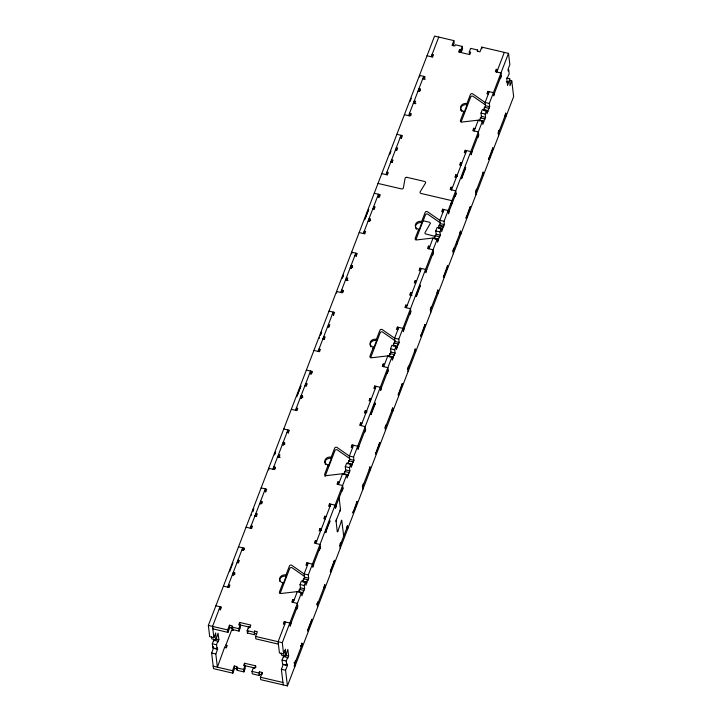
<?xml version="1.0" encoding="UTF-8"?>
<svg xmlns="http://www.w3.org/2000/svg" width="722" height="722" viewBox="0 0 722 722"><rect width="100%" height="100%" fill="white"/><g stroke="black" fill="none" stroke-linecap="round" stroke-linejoin="round"><path stroke-width="1.08" d="M337.264 531.825L336.055 520.679L340.477 509.416L339.132 497.792M340.477 509.064L340.044 511.239M278.385 457.107L278.521 454.517L279.91 454.842L279.008 457.197L277.609 456.873M319.449 338.266L319.485 337.806M323.627 339.241L323.763 336.651L325.153 336.975L324.25 339.331L322.851 339.006M346.253 280.307L346.38 277.717L347.778 278.042L346.876 280.398L345.477 280.073M352.85 512.936L356.993 501.51M357.309 501.619L357.065 502.891L356.894 501.745M368.879 221.374L369.005 218.784L370.395 219.109L370.594 220.742M370.765 414.446L374.908 403.02M375.223 403.129L374.98 404.401L374.808 403.255M375.467 454.003L379.619 442.577M379.934 442.703L375.882 453.876L375.738 452.64M391.495 162.441L391.622 159.851L393.021 160.176L392.118 162.54L390.719 162.215M398.093 395.069L402.235 383.644M402.551 383.815L398.499 394.943L398.363 393.707M411.82 295.614L411.901 294.91M416.007 296.589L420.15 285.154M420.466 285.325L416.413 296.462L416.278 295.217M425.177 324.837L421.052 336.181M443.335 277.212L447.487 265.777M447.793 265.931L447.532 267.221L447.378 266.021M461.25 178.722L465.401 167.296M465.708 167.441L465.446 168.731L465.293 167.531M465.952 218.279L470.103 206.853M488.577 159.345L492.729 147.92M493.045 148.046L492.783 149.337L492.621 148.154M251.599 514.732L251.59 515.228M296.859 396.739L297.094 395.827M364.736 219.858L364.962 219.028M410.114 101.432L411.341 98.219M321.489 530.336L321.461 528.748L320.063 528.423L319.16 530.778L320.559 531.103M325.793 530.941L325.676 532.61L329.927 520.688L325.793 530.941L325.938 532.168M307.879 629.431L307.762 631.1L312.012 619.178L307.879 629.431L308.023 630.658M330.495 570.497L330.387 572.167L334.629 560.245L330.495 570.497L330.64 571.725M337.869 531.157L337.643 531.69L341.75 520.273L343.69 536.121M457.288 176.52L457.188 175.157L455.799 174.823L454.896 177.188L456.286 177.513M256.021 514.705L255.85 516.347L256.166 515.95M424.861 324.71L420.709 336.145M374.962 404.446L371.072 414.536M336.452 519.235L336.019 521.419M357.047 502.927L353.257 512.81L353.121 511.564M379.655 444.039L379.51 442.812M466.231 216.907L466.358 218.17L470.419 206.943M492.765 149.373L488.92 159.381M211.483 636.84L211.726 638.88L215.914 639.854L215.688 632.968L213.874 637.679L209.696 636.705L208.351 625.423L434.572 36.1L453.867 40.603L454.156 43.049L453.073 45.883M365.35 218.026L368.049 210.995M389.844 154.21L390.981 151.259M229.614 571.643L233.016 562.763M365.341 218.053L368.734 209.209M213.874 637.679L212.539 626.398L220.075 606.751L220.463 610.018M227.62 587.112L242.7 547.817L242.953 549.993M250.236 528.179L265.317 488.893L265.705 492.151M272.862 469.246L287.943 429.96L288.331 433.218M295.478 410.313L310.559 371.027L310.947 374.285L311.552 372.714M318.104 351.379L333.185 312.094L333.573 315.352M340.73 292.446L355.811 253.16L356.199 256.427M363.346 233.513L378.427 194.227L378.815 197.494L379.42 195.924M385.972 174.589L401.053 135.294L401.441 138.561M408.589 115.655L423.67 76.361L423.931 78.536M431.214 56.722L438.75 37.075M233.152 575.064L233.269 572.375L234.668 572.699L233.766 575.064L232.367 574.73M238.513 546.843L244.09 548.151L243.188 550.507L241.798 550.182M260.859 503.712L260.57 501.267L261.969 501.591L261.057 503.947L259.667 503.622M274.053 469.336L273.764 466.89L275.163 467.215L274.252 469.571L268.674 468.271L268.873 469.905M283.484 444.779L283.195 442.333L284.585 442.658L283.683 445.014L282.284 444.689M301.011 398.174L301.137 395.584L302.536 395.909L301.625 398.264L300.235 397.939M306.381 370.052L311.958 371.352L311.056 373.707L309.657 373.382M341.921 292.536L341.632 290.091L343.022 290.415L342.12 292.771L336.542 291.471L336.732 293.105M351.352 267.979L351.054 265.534L352.453 265.858L351.551 268.223L350.152 267.898M370.395 219.109L369.493 221.464L368.103 221.14M374.24 193.252L379.826 194.552L378.924 196.907L377.525 196.583M409.789 115.746L409.491 113.3L410.89 113.625L409.988 115.98L404.401 114.681M419.211 91.189L418.922 88.743L420.312 89.068L419.41 91.423L418.02 91.098M224.831 646.713L217.385 667.173L215.815 653.988L217.629 649.277L217.43 647.643L216.979 648.825L212.8 647.851L212.313 643.771L213.667 640.233L217.854 641.208L217.954 642.029L218.856 639.665L218.08 633.149L215.914 639.854M214.371 639.475L213.766 641.046L213.667 640.233M212.8 647.851L213.252 646.668L213.441 648.302L211.636 653.013L213.495 668.644L232.791 673.148L234.605 668.437L234.307 665.991L237.096 666.641L236.942 670.269L243.91 671.893L245.272 668.355L244.984 665.91L243.585 665.585L244.487 663.229L255.651 665.828L255.841 667.462M216.979 648.825L216.501 644.746L217.854 641.208M212.539 626.398L212.828 628.844L227.935 632.373L227.647 629.927L229.461 625.207L232.249 625.857L232.087 629.485L239.063 631.118L240.417 627.58L240.128 625.135L238.729 624.81L239.641 622.445L250.796 625.053L249.893 627.409L248.503 627.084L247.141 630.622L247.429 633.068L254.406 634.692L254.568 631.073L257.357 631.723L255.552 636.434L255.841 638.88L278.394 644.141M453.867 40.603L452.053 45.324L454.851 45.973L455.302 44.791L462.279 46.416L462.567 48.87L461.205 52.399L459.815 52.074L459.526 49.628L460.916 49.953L461.205 52.399M227.935 632.373L229.749 627.653L229.461 625.207M226.121 647.625L225.833 645.179L231.563 630.243L232.962 630.577L233.558 628.997M459.526 49.628L458.614 51.984L469.778 54.592L470.681 52.237L469.291 51.912L470.645 48.374L477.621 49.998L477.811 51.632M239.063 631.118L238.774 628.663L240.128 625.135M460.916 49.953L462.279 46.416M232.791 673.148L232.502 670.702L234.307 665.991M247.429 633.068L248.115 631.299M254.406 634.692L254.568 631.073M477.621 49.998L477.17 51.181L479.959 51.831L481.764 47.12L508.505 53.356L509.849 64.637L508.035 69.348L508.234 70.982L508.685 69.799L509.172 73.879L506.808 78.96L507.584 85.485L509.75 78.77L506.609 78.039M243.91 671.893L243.621 669.447L244.984 665.91M307.085 580.362L307.789 580.524L308.691 578.169L308.303 574.902L304.115 573.927L291.805 565.335A1.471 1.218 -6.8 0 0 289.441 565.967L285.957 575.037A4.901 4.061 -6.8 0 0 279.802 577.88A4.901 4.061 -6.8 0 0 282.943 582.898L279.459 591.968A1.471 1.218 -6.8 0 0 280.993 593.511L297.329 591.607L301.516 592.582L301.904 595.849L303.619 590.316L299.431 589.342L298.529 591.697L302.708 592.672M347.941 464.038L348.744 460.862L352.932 461.845L353.031 462.658L353.933 460.302L353.545 457.035L349.358 456.06L337.048 447.478A1.471 1.218 -6.8 0 0 334.683 448.1L331.199 457.17A4.901 4.061 -6.8 0 0 325.044 460.022A4.901 4.061 -6.8 0 0 328.185 465.031L324.701 474.11A1.471 1.218 -6.8 0 0 326.236 475.645L342.58 473.74L346.759 474.715L347.147 477.982L348.861 472.45L344.674 471.475L343.871 474.643M393.183 346.172L393.986 343.004L398.174 343.979L398.273 344.791L399.176 342.436L398.788 339.178L394.6 338.194L382.29 329.611A1.471 1.218 -6.8 0 0 379.925 330.234L376.442 339.313A4.901 4.061 -6.8 0 0 370.287 342.156A4.901 4.061 -6.8 0 0 373.427 347.165L369.944 356.244A1.471 1.218 -6.8 0 0 371.478 357.778L387.822 355.874L392.001 356.858L392.389 360.116L394.104 354.583L389.916 353.609L389.014 355.964L393.201 356.948M440.375 226.194L443.516 226.934L444.418 224.569L444.03 221.311L439.851 220.336L427.541 211.745A1.471 1.218 -6.8 0 0 425.177 212.367L421.693 221.446A4.901 4.061 -6.8 0 0 415.529 224.289A4.901 4.061 -6.8 0 0 418.67 229.307L415.186 238.377A1.471 1.218 -6.8 0 0 416.72 239.912L433.065 238.016L437.243 238.991L437.631 242.249L439.346 236.726L435.158 235.742L434.355 238.919M480.41 117.885L480.5 118.697L481.412 116.341L481.023 113.074L482.377 109.545L486.565 110.52L486.953 113.778L487.855 111.423L483.668 110.448L483.578 109.627L484.48 107.271L488.668 108.246L488.758 109.067L489.669 106.712L489.281 103.445L485.094 102.47L472.784 93.887A1.471 1.218 -6.8 0 0 470.419 94.51L466.935 103.58A4.901 4.061 -6.8 0 0 460.771 106.432A4.901 4.061 -6.8 0 0 463.912 111.441L460.428 120.52A1.471 1.218 -6.8 0 0 461.963 122.054L478.307 120.15L482.495 121.125L482.883 124.392L484.588 118.859L480.41 117.885L479.598 121.052M285.957 575.037L286.102 576.264L283.087 584.116L282.943 582.898M328.032 466.177A4.901 4.061 -6.8 0 0 328.329 466.259L331.344 458.398L331.199 457.17M372.985 348.212A4.901 4.061 -6.8 0 0 373.572 348.392L376.595 340.531L376.442 339.313M421.693 221.446L421.838 222.665L418.823 230.526L418.67 229.307M463.759 112.587A4.901 4.061 -6.8 0 0 464.056 112.668L467.08 104.807L466.935 103.58M280.145 593.376L289.73 568.413A1.471 1.218 -6.8 0 1 292.094 567.781L304.413 576.373M324.99 476.556L334.972 450.546A1.471 1.218 -6.8 0 1 337.345 449.923L349.656 458.506M370.639 357.652L380.223 332.68A1.471 1.218 -6.8 0 1 382.588 332.057L394.898 340.64M415.881 239.785L425.466 214.822A1.471 1.218 -6.8 0 1 427.83 214.19L440.14 222.782M461.123 121.919L470.708 96.956A1.471 1.218 -6.8 0 1 473.072 96.333L485.383 104.916M262.402 674.131L262.212 672.498L259.424 671.848L259.261 675.476L252.285 673.852L251.996 671.397L253.35 667.868L254.749 668.193L255.651 665.828M259.261 675.476L259.424 671.848M509.696 80.458L511.79 80.945L513.649 96.577L287.428 685.9L260.696 679.664L260.398 677.218L262.212 672.498M291.02 623.122L290.217 626.29L289.829 623.032L284.251 621.723L283.34 624.088L284.739 624.413M294.089 600.054L292.699 599.729L291.787 602.085L297.374 603.384L297.753 606.651L296.85 609.007L296.155 608.845M313.646 564.189L312.834 567.357L312.455 564.099L306.868 562.799L305.966 565.155L307.364 565.479M316.714 541.121L315.315 540.796L314.413 543.152L319.99 544.451L320.378 547.718L319.476 550.074L318.772 549.911M326.136 516.564L324.747 516.239L323.835 518.595L325.234 518.919M335.568 505.093L336.362 506.068L335.459 508.432L335.071 505.165L329.494 503.866L328.591 506.221L329.981 506.546M339.331 482.188L337.941 481.863L337.03 484.218L342.616 485.518L343.004 488.785L342.093 491.141L342.002 490.328M358.888 446.322L358.085 449.499L357.697 446.232L352.11 444.933L351.208 447.288L352.607 447.613M361.957 423.254L360.558 422.93L359.655 425.285L365.233 426.585L365.621 429.852L364.718 432.207L364.619 431.395M366.848 412.1L366.704 410.881L365.314 410.556L364.402 412.912L365.801 413.237M371.379 398.697L369.989 398.373L369.077 400.728L370.476 401.062M381.514 387.389L380.702 390.566L380.313 387.299L374.736 385.999L373.834 388.355L375.223 388.68M384.573 364.321L383.183 363.996L382.281 366.352L387.858 367.66L388.246 370.918L387.335 373.274L387.245 372.462M404.13 328.456L403.327 331.633L402.939 328.366L397.362 327.066L396.45 329.422L397.849 329.746M407.199 305.388L405.8 305.063L404.898 307.419L410.475 308.727L410.863 311.985L409.961 314.35L409.861 313.528M411.946 293.015L410.556 292.69L409.654 295.045L411.044 295.37M416.621 280.84L415.231 280.506L414.329 282.871L415.719 283.195M426.756 269.532L425.944 272.699L425.565 269.432L419.978 268.133L419.076 270.488L420.475 270.813M429.825 246.455L428.426 246.13L427.523 248.494L433.101 249.794L433.489 253.052L432.586 255.417L432.487 254.595M449.373 210.598L448.57 213.766L448.182 210.508L442.604 209.2L441.702 211.564L443.091 211.889M452.441 187.53L451.042 187.206L450.14 189.561L455.717 190.861L456.105 194.128L455.203 196.483L455.104 195.662M461.863 162.973L460.474 162.649L459.571 165.004L460.961 165.329M471.998 151.665L471.195 154.833L470.798 151.575L465.221 150.275L464.318 152.631L465.717 152.956M475.067 128.597L473.668 128.272L472.766 130.628L478.343 131.927L478.731 135.195L477.829 137.55L477.729 136.738M494.624 92.732L493.812 95.9L493.424 92.642L487.846 91.342L486.944 93.698L488.334 94.022M497.684 69.664L496.294 69.339L495.382 71.695L500.969 72.994L501.357 76.261L500.445 78.617L500.355 77.805M285.641 622.057L278.105 641.696L279.441 652.977L283.629 653.961L285.443 649.24L285.668 656.127L281.481 655.152L281.237 653.112M293.186 602.41L297.329 591.607M299.431 589.342L299.531 590.154L300.433 587.798L300.045 584.531L301.399 581.002L305.587 581.977L305.975 585.235L307.689 579.703L303.502 578.728L302.698 581.905M308.267 563.124L304.115 573.927L304.503 577.185L303.601 579.549L303.502 578.728M315.803 543.476L330.884 504.191M338.428 484.543L342.58 473.74M345.071 471.502L345.676 469.932L345.287 466.674L346.65 463.136L350.829 464.111L351.217 467.369L352.932 461.845M353.509 445.257L349.358 456.06L349.746 459.327L348.843 461.683L348.744 460.862M361.045 425.61L376.126 386.324M383.671 366.686L387.822 355.874M389.916 353.609L390.015 354.421L390.918 352.065L390.53 348.807L391.893 345.269L396.071 346.244L396.459 349.511L398.174 343.979M398.752 327.391L394.6 338.194L394.988 341.461L394.086 343.816L393.986 343.004M406.296 307.752L421.377 268.458M428.913 248.819L433.065 238.016M435.158 235.742L435.258 236.563L436.16 234.208L435.772 230.941L437.135 227.403L441.322 228.378L441.711 231.645L443.416 226.112L439.238 225.138L438.326 227.493L442.514 228.468M443.994 209.533L439.851 220.336L440.24 223.594L439.328 225.95L439.238 225.138M451.539 189.886L466.62 150.6M474.155 130.953L478.307 120.15M489.236 91.667L485.094 102.47L485.482 105.728L484.579 108.092L484.48 107.271M496.781 72.019L504.317 52.381M283.629 653.961L282.284 642.679L301.516 592.582M303.619 590.316L303.709 591.128L304.621 588.773L304.233 585.515L305.587 581.977M308.303 574.902L346.759 474.715M348.861 472.45L348.961 473.262L349.863 470.906L349.475 467.648L350.829 464.111M353.545 457.035L392.001 356.858M394.104 354.583L394.203 355.404L395.105 353.04L394.717 349.782L396.071 346.244M398.788 339.178L437.243 238.991M439.346 236.726L439.445 237.538L440.348 235.182L439.96 231.915L441.322 228.378M444.03 221.311L482.495 121.125M484.588 118.859L484.688 119.671L485.59 117.316L485.202 114.058L486.565 110.52M489.281 103.445L508.505 53.356M290.118 625.478L297.663 605.83M312.743 566.544L320.279 546.897M335.36 507.611L342.905 487.964M357.986 448.678L365.531 429.039M380.611 389.745L388.147 370.106M403.228 330.811L410.773 311.173M425.854 271.887L433.39 252.24M448.47 212.954L456.015 193.306M461.52 177.35L461.647 178.632L465.437 168.749M471.096 154.021L478.632 134.373M487.855 111.423L488.668 108.246M493.713 95.087L501.258 75.449M287.428 685.9L285.569 670.269L287.383 665.558L287.185 663.924L286.733 665.097L282.546 664.123L282.067 660.043L283.421 656.515L287.609 657.489L287.699 658.302L288.61 655.946L287.834 649.421L285.668 656.127M284.423 654.971L283.52 657.327L283.421 656.515M283.25 684.925L281.381 669.294L283.195 664.574L287.383 665.558M286.733 665.097L286.246 661.027L287.609 657.489M511.79 80.945L509.976 85.665L509.75 78.77M293.926 666.009L294.973 666.253L294.585 662.995L295.488 660.639L295.587 661.451M300.623 646.361L301.318 646.524L302.121 643.347L301.426 643.185M317.59 607.319L317.202 604.061L318.113 601.706L318.203 602.518L317.509 602.356M294.684 663.807L302.22 644.168M317.301 604.874L324.846 585.235M339.927 545.949L347.462 526.302M362.543 487.016L370.088 467.369M385.169 428.083L392.705 408.435M407.786 369.15L415.33 349.502M430.411 310.216L437.956 290.569M453.037 251.283L460.573 231.636M475.654 192.35L483.198 172.711M498.279 133.417L505.815 113.778M443.66 277.284L447.523 267.239M488.993 159.219L488.848 157.974M420.051 285.398L420.195 286.616M341.217 521.067L341.605 520.3M427.027 55.747L432.604 57.047L433.516 54.691L432.117 54.367L432.406 56.812M506.303 81.821L508.396 82.308M423.498 78.707L425.357 79.14M422.767 78.725L424.166 79.05L425.068 76.694L419.491 75.395L419.681 77.019M485.482 105.728L489.669 106.712M483.578 109.627L487.756 110.61M481.023 113.074L485.202 114.058M481.412 116.341L485.59 117.316M414.076 103.264L415.935 103.697M413.345 103.282L414.735 103.607L415.637 101.251L414.248 100.927L414.121 103.517M479.498 120.24L483.686 121.215M481.691 121.54L483.785 122.027M396.865 134.319L402.443 135.628L401.54 137.983L400.141 137.658M395.394 150.032L396.793 150.356L397.696 148.001L396.297 147.676L396.595 150.122M390.521 161.972L392.38 162.414M406.973 177.35L424.608 181.457A1.471 1.218 -6.8 0 1 425.448 183.153L420.195 191.781A1.471 1.218 -6.8 0 0 421.052 193.469L451.954 200.68L452.189 203.279M381.785 173.614L387.362 174.914L388.265 172.558L386.875 172.233L387.163 174.679M378.012 183.433L401.477 188.911A1.471 1.218 -6.8 0 0 403.381 187.855L405.069 178.397A1.471 1.218 -6.8 0 1 406.973 177.341M440.24 223.594L444.418 224.569M372.778 208.965L374.167 209.29L375.07 206.934L373.68 206.609L373.969 209.055M423.236 220.788L429.599 222.277L430.456 223.215L425.014 232.619L425.123 233.784L435.492 236.491M438.425 228.314L442.613 229.289M435.772 230.941L439.96 231.915M436.16 234.208L440.348 235.182M434.256 238.107L438.444 239.081M435.402 239.162L438.543 239.894M359.159 232.538L364.745 233.847L365.648 231.482L364.249 231.157L364.547 233.603M354.899 255.516L356.298 255.841L357.2 253.485L351.623 252.186L351.813 253.819M346.208 280.055L348.067 280.488M328.997 311.119L334.584 312.418L333.672 314.774L332.282 314.449M394.988 341.461L399.176 342.436M327.526 326.822L328.925 327.156L329.828 324.792L328.438 324.467L328.727 326.913M393.084 345.36L397.271 346.334M395.277 346.659L397.371 347.147M390.53 348.807L394.717 349.782M390.918 352.065L395.105 353.04M322.653 338.771L324.512 339.205M389.113 356.785L393.3 357.76M313.917 350.405L319.503 351.704L320.406 349.349L319.007 349.024L319.305 351.47M304.91 385.756L306.299 386.08L307.211 383.725L305.812 383.4L306.101 385.846M291.3 409.338L296.877 410.637L297.78 408.282L296.39 407.957L296.679 410.403M283.755 428.985L289.341 430.285L288.43 432.64L287.04 432.316M349.746 459.327L353.933 460.302M347.842 463.226L352.029 464.201M350.035 464.526L352.128 465.013M345.287 466.674L349.475 467.648M345.676 469.932L349.863 470.906M278.34 456.855L280.199 457.288M343.771 473.831L347.959 474.805M345.955 475.139L348.049 475.627M261.138 487.91L266.716 489.218L265.813 491.574L264.414 491.249M335.667 505.905L336.362 506.068M254.794 515.562L256.653 516.004M254.992 515.806L256.382 516.131L257.294 513.766L255.895 513.441L256.039 514.669M340.134 543.422L340.829 543.585L340.73 542.773L339.827 545.128L340.215 548.395M246.049 527.204L251.635 528.504L252.538 526.148L251.148 525.824L251.437 528.269M319.684 547.556L320.378 547.718M318.682 549.099L319.476 550.074M313.041 564.839L313.745 565.001M304.503 577.185L308.691 578.169M237.042 562.555L238.44 562.88L239.343 560.525L237.944 560.2L238.242 562.646M302.599 581.084L306.787 582.067M303.393 582.067L306.877 582.88M300.045 584.531L304.233 585.515M300.433 587.798L304.621 588.773M300.253 592.888L302.807 593.484M316.507 603.899L317.202 604.061M223.432 586.138L229.009 587.437L229.921 585.082L228.522 584.757L228.811 587.203M296.056 608.032L296.85 609.007M215.887 605.776L221.474 607.076L220.562 609.44L219.172 609.115M250.074 627.265L239.93 624.9L239.641 622.445M231.798 627.039L238.774 628.663M247.141 630.622L254.117 632.246M229.749 627.653L232.538 628.311M254.857 633.519L256.725 633.952M300.523 645.54L301.218 645.703M208.351 625.423L227.647 629.927M255.552 636.434L282.284 642.679M284.937 650.712L285.632 650.874M284.486 651.894L285.181 652.056M215.716 638.934L218.856 639.665M285.47 655.215L288.61 655.946M225.833 645.179L227.231 645.504L226.32 647.86L224.461 647.426M212.313 643.771L216.501 644.746M282.067 660.043L286.246 661.027M293.89 662.832L294.585 662.995M213.441 648.302L217.629 649.277M211.636 653.013L215.815 653.988M281.381 669.294L285.569 670.269M254.929 668.04L244.785 665.675L244.487 663.229M236.645 667.823L243.621 669.447M251.996 671.397L258.972 673.03M234.605 668.437L237.394 669.086M259.712 674.294L261.572 674.727M213.198 666.198L232.502 670.702M260.398 677.218L282.952 682.48M506.113 116.224L505.725 112.957L504.913 116.134M496.294 69.339L496.583 71.785M499.182 131.061L499.082 130.249L498.18 132.604L498.568 135.862M487.846 91.342L488.135 93.788M481.764 47.12L481.962 48.744M469.291 51.912L469.58 54.358M483.487 175.157L483.099 171.89L482.296 175.067M473.668 128.272L473.957 130.718M476.565 189.994L476.466 189.182L475.554 191.538L475.951 194.796M463.912 111.441L464.056 112.668M465.221 150.275L465.509 152.721M470.004 207.088L470.148 208.306M460.474 162.649L460.762 165.094M455.799 174.823L456.087 177.278M460.862 234.09L460.474 230.823L459.67 234M451.042 187.206L451.34 189.651M456.8 241.464L457.098 243.91M451.719 201.294L452.008 203.739M451.006 203.135L451.304 205.58M453.939 248.928L453.84 248.115L452.938 250.471L453.326 253.729M442.604 209.2L442.893 211.645M443.416 226.112L443.516 226.934M443.606 275.84L443.75 277.058M420.312 89.068L420.511 90.701M438.245 293.015L437.857 289.757L437.045 292.933M428.426 246.13L428.715 248.576M410.89 113.625L411.089 115.258M431.314 307.861L431.224 307.04L430.312 309.404L430.7 312.662M419.978 268.133L420.276 270.579M424.753 324.945L424.906 326.173M415.231 280.506L415.52 282.961M420.989 334.773L421.134 335.992M410.556 292.69L410.845 295.136M415.619 351.948L415.231 348.69L414.428 351.858M405.8 305.063L406.098 307.509M408.697 366.794L408.598 365.973L407.695 368.337L408.083 371.595M397.362 327.066L397.651 329.512M379.826 194.552L380.016 196.185M402.136 383.878L402.28 385.106M393.003 410.881L392.615 407.623L391.802 410.791M383.183 363.996L383.472 366.442M386.071 425.727L385.972 424.906L385.07 427.262L385.458 430.529M373.427 347.165L373.572 348.392M374.736 385.999L375.025 388.445M369.989 398.373L370.278 400.818M371.036 413.083L371.18 414.302M352.453 265.858L352.643 267.492M365.314 410.556L365.603 413.002M370.377 469.814L369.989 466.556L369.186 469.724M360.558 422.93L360.856 425.375M343.022 290.415L343.221 292.049M363.455 484.652L363.356 483.839L362.453 486.195L362.841 489.462M352.11 444.933L352.408 447.378M344.674 471.475L344.773 472.287M347.76 528.748L347.372 525.49L346.56 528.657M337.941 481.863L338.23 484.309M328.185 465.031L328.329 466.259M329.494 503.866L329.783 506.312M311.958 371.352L312.157 372.985M329.566 521.122L329.71 522.349M334.268 560.678L334.412 561.906M324.747 516.239L325.035 518.685M320.063 528.423L320.36 530.869M302.536 395.909L302.726 397.533M325.135 587.681L324.747 584.414L323.934 587.591M315.315 540.796L315.604 543.242M306.868 562.799L307.166 565.245M307.689 579.703L307.789 580.524M311.642 619.611L311.796 620.83M284.585 442.658L284.784 444.292M302.121 643.347L302.509 646.614M292.699 599.729L292.988 602.175M275.163 467.215L275.353 468.849M284.251 621.723L284.54 624.178M261.969 501.591L262.158 503.225M244.09 548.151L244.289 549.776M248.503 627.084L248.693 628.718M234.668 572.699L234.858 574.333M279.892 581.472A4.901 4.061 -6.8 0 1 281.201 577.383A4.901 4.061 -6.8 0 1 286.102 576.264M325.64 464.562A4.901 4.061 -6.8 0 1 325.234 463.858M324.999 463.091A4.901 4.061 -6.8 0 1 331.344 458.398M371.054 346.921A4.901 4.061 -6.8 0 1 370.729 346.47M370.594 346.235A4.901 4.061 -6.8 0 1 371.469 341.849A4.901 4.061 -6.8 0 1 376.595 340.531M416.486 229.262A4.901 4.061 -6.8 0 1 416.296 229.054M415.971 228.612A4.901 4.061 -6.8 0 1 415.493 227.367M415.457 227.096A4.901 4.061 -6.8 0 1 421.838 222.665M461.936 111.594A4.901 4.061 -6.8 0 1 461.728 111.396M461.214 110.746A4.901 4.061 -6.8 0 1 460.961 110.267M460.862 110.015A4.901 4.061 -6.8 0 1 462.179 105.926A4.901 4.061 -6.8 0 1 467.08 104.807M253.738 508.793L252.601 511.754L253.738 508.784M275.605 451.81L274.477 454.761L275.605 451.81M300.866 386.008L297.473 394.844L300.866 386.008M321.606 331.985L320.478 334.927L321.606 331.985M343.473 275.019L342.345 277.961L343.473 275.019"/></g></svg>
